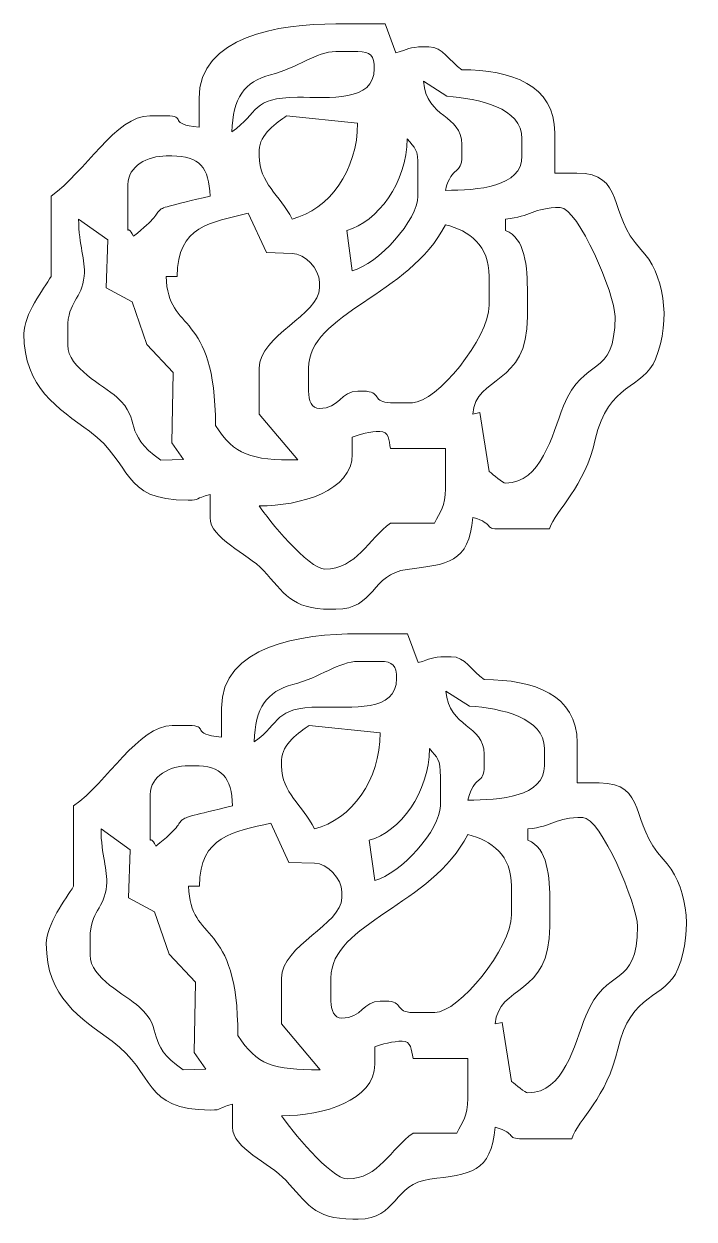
# Model space of a CAD drawing. Header units: millimetres. Extents: x -271 to 357, y -344 to 221.
# Drawn here: x -271 to 42, y -339 to 221 of the extents above; entities that cross this region are included whole.
import ezdxf

# ---------------------------------------------------------------- set-up
doc = ezdxf.new("R2010")
doc.units = ezdxf.units.MM
doc.header["$MEASUREMENT"] = 0
doc.layers.add('Camada 1', color=7, linetype='Continuous')

msp = doc.modelspace()

# ---------------------------------------------------------------- linework, layer by layer
at = {"layer": 'Camada 1', "color": 7, "lineweight": 9}
for points, knots in [([(-189.3313, 185.6736), (-189.3313, 185.6736), (-189.3313, 172.2446), (-189.3313, 172.2446), (-189.3313, 172.2446), (-204.4119, 173.5609), (-194.6711, 177.6156), (-204.6943, 177.6156), (-204.6943, 177.6156), (-204.6943, 177.6156), (-212.3754, 177.6156), (-212.3754, 177.6156), (-212.3754, 177.6156), (-228.1296, 177.6156), (-242.8714, 150.9671), (-258.4639, 140.0146), (-258.4639, 140.0146), (-258.4639, 140.0146), (-258.4639, 102.4143), (-258.4639, 102.4143), (-258.4639, 102.4143), (-262.2126, 96.5413), (-271.2663, 84.4135), (-271.2663, 75.5563), (-271.2663, 75.5563), (-271.2663, 50.2383), (-255.2565, 40.7522), (-240.5125, 29.927), (-240.5125, 29.927), (-219.9136, 14.804), (-226.5438, -2.3319), (-194.4524, -2.3319), (-194.4524, -2.3319), (-188.5873, -2.3319), (-191.4753, -1.4214), (-184.21, 0.354), (-184.21, 0.354), (-184.21, 0.354), (-184.21, -10.3891), (-184.21, -10.3891), (-184.21, -10.3891), (-184.21, -20.2634), (-167.0122, -26.9213), (-159.2221, -35.2074), (-159.2221, -35.2074), (-149.6096, -45.4322), (-146.2767, -53.3613), (-127.8799, -53.3613), (-127.8799, -53.3613), (-127.8799, -53.3613), (-125.32, -53.3613), (-125.32, -53.3613), (-125.32, -53.3613), (-107.0377, -53.3613), (-108.8465, -36.7896), (-91.915, -34.6852), (-91.915, -34.6852), (-73.2133, -32.3616), (-63.0049, -31.78), (-61.308, -10.3891), (-61.308, -10.3891), (-50.4391, -13.4337), (-56.829, -15.7603), (-48.5056, -15.7603), (-48.5056, -15.7603), (-48.5056, -15.7603), (-25.4614, -15.7603), (-25.4614, -15.7603), (-25.4614, -15.7603), (-22.2918, -6.5764), (-8.948, 3.5044), (-3.9567, 26.1401), (-3.9567, 26.1401), (1.9419, 52.8893), (18.5461, 49.6232), (24.2095, 63.7404), (24.2095, 63.7404), (31.771, 82.5901), (28.0156, 103.8867), (17.3296, 115.0705), (17.3296, 115.0705), (1.4426, 131.6978), (10.2096, 150.7584), (-12.659, 150.7584), (-12.659, 150.7584), (-12.659, 150.7584), (-22.9008, 150.7584), (-22.9008, 150.7584), (-22.9008, 150.7584), (-22.9008, 150.7584), (-22.9008, 169.5586), (-22.9008, 169.5586), (-22.9008, 169.5586), (-22.9008, 192.077), (-43.303, 199.1026), (-66.4292, 199.1026), (-66.4292, 199.1026), (-72.1631, 203.13), (-75.4247, 209.8457), (-81.7915, 209.8457), (-81.7915, 209.8457), (-81.7915, 209.8457), (-84.3521, 209.8457), (-84.3521, 209.8457), (-84.3521, 209.8457), (-91.2676, 209.8457), (-91.4121, 208.5627), (-97.2452, 207.1164), (-97.2452, 207.1164), (-97.2452, 207.1164), (-102.2759, 220.5887), (-102.2759, 220.5887), (-102.2759, 220.5887), (-102.2759, 220.5887), (-125.32, 220.5887), (-125.32, 220.5887), (-125.32, 220.5887), (-151.9257, 220.5887), (-189.3313, 214.9587), (-189.3313, 185.6736)], [0, 0, 0, 0, 0.03333333, 0.03333333, 0.03333333, 0.03333333, 0.06666667, 0.06666667, 0.06666667, 0.06666667, 0.1, 0.1, 0.1, 0.1, 0.13333333, 0.13333333, 0.13333333, 0.13333333, 0.16666667, 0.16666667, 0.16666667, 0.16666667, 0.2, 0.2, 0.2, 0.2, 0.23333333, 0.23333333, 0.23333333, 0.23333333, 0.26666667, 0.26666667, 0.26666667, 0.26666667, 0.3, 0.3, 0.3, 0.3, 0.33333333, 0.33333333, 0.33333333, 0.33333333, 0.36666667, 0.36666667, 0.36666667, 0.36666667, 0.4, 0.4, 0.4, 0.4, 0.43333333, 0.43333333, 0.43333333, 0.43333333, 0.46666667, 0.46666667, 0.46666667, 0.46666667, 0.5, 0.5, 0.5, 0.5, 0.53333333, 0.53333333, 0.53333333, 0.53333333, 0.56666667, 0.56666667, 0.56666667, 0.56666667, 0.6, 0.6, 0.6, 0.6, 0.63333333, 0.63333333, 0.63333333, 0.63333333, 0.66666667, 0.66666667, 0.66666667, 0.66666667, 0.7, 0.7, 0.7, 0.7, 0.73333333, 0.73333333, 0.73333333, 0.73333333, 0.76666667, 0.76666667, 0.76666667, 0.76666667, 0.8, 0.8, 0.8, 0.8, 0.83333333, 0.83333333, 0.83333333, 0.83333333, 0.86666667, 0.86666667, 0.86666667, 0.86666667, 0.9, 0.9, 0.9, 0.9, 0.93333333, 0.93333333, 0.93333333, 0.93333333, 0.96666667, 0.96666667, 0.96666667, 0.96666667, 1, 1, 1, 1]), ([(-173.9682, 170.0397), (-161.2268, 178.9891), (-164.9357, 186.1637), (-143.3511, 186.2673), (-143.3511, 186.2673), (-128.3429, 186.3396), (-107.3963, 183.847), (-107.3963, 199.583), (-107.3963, 199.583), (-107.3963, 205.7717), (-109.1782, 207.6408), (-115.0775, 207.6408), (-115.0775, 207.6408), (-115.0775, 207.6408), (-125.32, 207.6408), (-125.32, 207.6408), (-125.32, 207.6408), (-134.3699, 207.6408), (-143.3068, 199.9841), (-155.914, 196.76), (-155.914, 196.76), (-168.1234, 193.6361), (-173.6322, 185.8669), (-173.9682, 170.0397)], [0, 0, 0, 0, 0.16666667, 0.16666667, 0.16666667, 0.16666667, 0.33333333, 0.33333333, 0.33333333, 0.33333333, 0.5, 0.5, 0.5, 0.5, 0.66666667, 0.66666667, 0.66666667, 0.66666667, 0.83333333, 0.83333333, 0.83333333, 0.83333333, 1, 1, 1, 1]), ([(-66.4292, 164.1866), (-66.4292, 164.1866), (-66.4292, 158.8156), (-66.4292, 158.8156), (-66.4292, 158.8156), (-66.4292, 149.4816), (-70.9691, 155.0416), (-74.1104, 142.7006), (-74.1104, 142.7006), (-59.1038, 142.7006), (-38.2638, 144.1783), (-38.2638, 158.8156), (-38.2638, 158.8156), (-38.2638, 158.8156), (-38.2638, 166.8726), (-38.2638, 166.8726), (-38.2638, 166.8726), (-38.2638, 181.356), (-58.5565, 185.6736), (-73.3447, 186.7119), (-73.3447, 186.7119), (-73.3447, 186.7119), (-84.3521, 193.7306), (-84.3521, 193.7306), (-84.3521, 193.7306), (-82.9593, 176.1722), (-66.4292, 178.3283), (-66.4292, 164.1866)], [0, 0, 0, 0, 0.14285714, 0.14285714, 0.14285714, 0.14285714, 0.28571429, 0.28571429, 0.28571429, 0.28571429, 0.42857143, 0.42857143, 0.42857143, 0.42857143, 0.57142857, 0.57142857, 0.57142857, 0.57142857, 0.71428571, 0.71428571, 0.71428571, 0.71428571, 0.85714286, 0.85714286, 0.85714286, 0.85714286, 1, 1, 1, 1]), ([(-161.1658, 161.5014), (-161.1658, 161.5014), (-161.1658, 158.8156), (-161.1658, 158.8156), (-161.1658, 158.8156), (-161.1658, 145.8997), (-151.5911, 140.7455), (-145.8035, 129.2715), (-145.8035, 129.2715), (-128.512, 133.4976), (-115.0775, 152.2194), (-115.1493, 174.1957), (-115.1493, 174.1957), (-115.1493, 174.1957), (-148.3642, 177.6156), (-148.3642, 177.6156), (-148.3642, 177.6156), (-152.83, 174.4791), (-161.1658, 168.9244), (-161.1658, 161.5014)], [0, 0, 0, 0, 0.2, 0.2, 0.2, 0.2, 0.4, 0.4, 0.4, 0.4, 0.6, 0.6, 0.6, 0.6, 0.8, 0.8, 0.8, 0.8, 1, 1, 1, 1]), ([(-120.1987, 123.9003), (-120.1987, 123.9003), (-117.638, 105.0995), (-117.638, 105.0995), (-117.638, 105.0995), (-105.589, 108.0442), (-86.9128, 128.9655), (-86.9128, 140.0146), (-86.9128, 140.0146), (-86.9128, 140.0146), (-86.9128, 153.4436), (-86.9128, 153.4436), (-86.9128, 153.4436), (-86.9128, 162.2065), (-88.2366, 162.2903), (-92.0334, 166.8726), (-92.0334, 166.8726), (-92.0334, 146.2779), (-105.891, 127.908), (-120.1987, 123.9003)], [0, 0, 0, 0, 0.2, 0.2, 0.2, 0.2, 0.4, 0.4, 0.4, 0.4, 0.6, 0.6, 0.6, 0.6, 0.8, 0.8, 0.8, 0.8, 1, 1, 1, 1]), ([(-222.6172, 145.3866), (-222.6172, 145.3866), (-222.6172, 129.2715), (-222.6172, 129.2715), (-222.6172, 129.2715), (-222.6172, 119.0027), (-223.4033, 128.294), (-220.0567, 121.2143), (-220.0567, 121.2143), (-198.7268, 137.6073), (-220.5371, 131.1375), (-184.21, 140.0146), (-184.21, 140.0146), (-184.4952, 153.4345), (-189.2007, 158.8156), (-202.1337, 158.8156), (-202.1337, 158.8156), (-202.1337, 158.8156), (-204.6943, 158.8156), (-204.6943, 158.8156), (-204.6943, 158.8156), (-213.3227, 158.8156), (-222.6172, 154.0695), (-222.6172, 145.3866)], [0, 0, 0, 0, 0.16666667, 0.16666667, 0.16666667, 0.16666667, 0.33333333, 0.33333333, 0.33333333, 0.33333333, 0.5, 0.5, 0.5, 0.5, 0.66666667, 0.66666667, 0.66666667, 0.66666667, 0.83333333, 0.83333333, 0.83333333, 0.83333333, 1, 1, 1, 1]), ([(-45.9449, 129.2715), (-45.9449, 129.2715), (-45.9449, 123.9003), (-45.9449, 123.9003), (-45.9449, 123.9003), (-36.7199, 120.3974), (-35.7032, 107.1253), (-35.7032, 94.3563), (-35.7032, 94.3563), (-35.7032, 94.3563), (-35.7032, 83.6133), (-35.7032, 83.6133), (-35.7032, 83.6133), (-35.7032, 50.6958), (-59.8447, 56.402), (-61.308, 37.9552), (-61.308, 37.9552), (-61.308, 37.9552), (-57.949, 38.7179), (-57.949, 38.7179), (-57.949, 38.7179), (-57.949, 38.7179), (-53.6267, 11.0971), (-53.6267, 11.0971), (-53.6267, 11.0971), (-51.5649, 9.5942), (-47.305, 5.726), (-45.9449, 5.726), (-45.9449, 5.726), (-29.0286, 5.726), (-24.4474, 27.8865), (-18.8668, 41.7808), (-18.8668, 41.7808), (-9.3167, 65.5593), (5.264, 54.1044), (5.264, 83.6133), (5.264, 83.6133), (5.264, 93.9429), (-11.9753, 134.6434), (-20.3409, 134.6434), (-20.3409, 134.6434), (-33.2833, 134.6434), (-33.9416, 130.3198), (-45.9449, 129.2715)], [0, 0, 0, 0, 0.09090909, 0.09090909, 0.09090909, 0.09090909, 0.18181818, 0.18181818, 0.18181818, 0.18181818, 0.27272727, 0.27272727, 0.27272727, 0.27272727, 0.36363636, 0.36363636, 0.36363636, 0.36363636, 0.45454545, 0.45454545, 0.45454545, 0.45454545, 0.54545455, 0.54545455, 0.54545455, 0.54545455, 0.63636364, 0.63636364, 0.63636364, 0.63636364, 0.72727273, 0.72727273, 0.72727273, 0.72727273, 0.81818182, 0.81818182, 0.81818182, 0.81818182, 0.90909091, 0.90909091, 0.90909091, 0.90909091, 1, 1, 1, 1]), ([(-250.7826, 78.2421), (-250.7826, 78.2421), (-250.7826, 70.1843), (-250.7826, 70.1843), (-250.7826, 70.1843), (-250.7826, 59.4633), (-234.0399, 51.5715), (-227.8125, 45.9346), (-227.8125, 45.9346), (-215.4086, 34.7073), (-225.7745, 29.4778), (-207.2543, 16.469), (-207.2543, 16.469), (-207.2543, 16.469), (-196.6415, 16.7918), (-196.6415, 16.7918), (-196.6415, 16.7918), (-196.6415, 16.7918), (-202.1337, 24.5262), (-202.1337, 24.5262), (-202.1337, 24.5262), (-202.1337, 24.5262), (-201.4274, 57.4687), (-201.4274, 57.4687), (-201.4274, 57.4687), (-201.4274, 57.4687), (-213.7995, 70.5566), (-213.7995, 70.5566), (-213.7995, 70.5566), (-213.7995, 70.5566), (-220.5981, 90.4676), (-220.5981, 90.4676), (-220.5981, 90.4676), (-220.5981, 90.4676), (-232.8591, 97.0423), (-232.8591, 97.0423), (-232.8591, 97.0423), (-232.8591, 97.0423), (-231.9975, 119.5198), (-231.9975, 119.5198), (-231.9975, 119.5198), (-231.9975, 119.5198), (-245.6615, 129.2715), (-245.6615, 129.2715), (-245.6615, 129.2715), (-245.6615, 116.7341), (-242.4004, 110.4729), (-243.0768, 102.5924), (-243.0768, 102.5924), (-244.0023, 91.8121), (-250.7826, 90.8733), (-250.7826, 78.2421)], [0, 0, 0, 0, 0.07692308, 0.07692308, 0.07692308, 0.07692308, 0.15384615, 0.15384615, 0.15384615, 0.15384615, 0.23076923, 0.23076923, 0.23076923, 0.23076923, 0.30769231, 0.30769231, 0.30769231, 0.30769231, 0.38461538, 0.38461538, 0.38461538, 0.38461538, 0.46153846, 0.46153846, 0.46153846, 0.46153846, 0.53846154, 0.53846154, 0.53846154, 0.53846154, 0.61538462, 0.61538462, 0.61538462, 0.61538462, 0.69230769, 0.69230769, 0.69230769, 0.69230769, 0.76923077, 0.76923077, 0.76923077, 0.76923077, 0.84615385, 0.84615385, 0.84615385, 0.84615385, 0.92307692, 0.92307692, 0.92307692, 0.92307692, 1, 1, 1, 1]), ([(-199.573, 102.4143), (-199.573, 102.4143), (-204.6943, 102.4143), (-204.6943, 102.4143), (-204.6943, 102.4143), (-204.1143, 75.123), (-181.65, 87.6468), (-181.65, 32.5832), (-181.65, 32.5832), (-172.8127, 18.74), (-165.1388, 16.469), (-143.1862, 16.5162), (-143.1862, 16.5162), (-143.1862, 16.5162), (-161.1658, 37.9552), (-161.1658, 37.9552), (-161.1658, 37.9552), (-161.1658, 37.9552), (-161.1658, 59.4412), (-161.1658, 59.4412), (-161.1658, 59.4412), (-161.1658, 74.8283), (-133.0011, 84.4302), (-133.0011, 97.0423), (-133.0011, 97.0423), (-133.0011, 97.0423), (-133.0011, 99.7283), (-133.0011, 99.7283), (-133.0011, 99.7283), (-133.0011, 105.9909), (-139.8331, 113.1573), (-145.8035, 113.1573), (-145.8035, 113.1573), (-145.8035, 113.1573), (-157.833, 113.5433), (-157.833, 113.5433), (-157.833, 113.5433), (-157.833, 113.5433), (-166.2871, 131.9575), (-166.2871, 131.9575), (-166.2871, 131.9575), (-183.522, 127.7458), (-199.573, 126.1471), (-199.573, 102.4143)], [0, 0, 0, 0, 0.09090909, 0.09090909, 0.09090909, 0.09090909, 0.18181818, 0.18181818, 0.18181818, 0.18181818, 0.27272727, 0.27272727, 0.27272727, 0.27272727, 0.36363636, 0.36363636, 0.36363636, 0.36363636, 0.45454545, 0.45454545, 0.45454545, 0.45454545, 0.54545455, 0.54545455, 0.54545455, 0.54545455, 0.63636364, 0.63636364, 0.63636364, 0.63636364, 0.72727273, 0.72727273, 0.72727273, 0.72727273, 0.81818182, 0.81818182, 0.81818182, 0.81818182, 0.90909091, 0.90909091, 0.90909091, 0.90909091, 1, 1, 1, 1]), ([(-138.1217, 59.4412), (-138.1217, 59.4412), (-138.1217, 48.6982), (-138.1217, 48.6982), (-138.1217, 48.6982), (-138.1217, 44.3024), (-136.5887, 40.641), (-133.0011, 40.641), (-133.0011, 40.641), (-123.5621, 40.641), (-122.988, 48.6982), (-115.0775, 48.6982), (-115.0775, 48.6982), (-115.0775, 48.6982), (-112.5176, 48.6982), (-112.5176, 48.6982), (-112.5176, 48.6982), (-103.6222, 48.6982), (-108.6099, 43.327), (-99.7152, 43.327), (-99.7152, 43.327), (-99.7152, 43.327), (-89.4735, 43.327), (-89.4735, 43.327), (-89.4735, 43.327), (-78.4259, 43.327), (-53.6267, 73.3994), (-53.6267, 88.9853), (-53.6267, 88.9853), (-53.6267, 88.9853), (-53.6267, 102.4143), (-53.6267, 102.4143), (-53.6267, 102.4143), (-53.6267, 116.8612), (-62.7959, 123.8211), (-74.1104, 126.5863), (-74.1104, 126.5863), (-90.8713, 93.3591), (-138.1217, 85.2943), (-138.1217, 59.4412)], [0, 0, 0, 0, 0.1, 0.1, 0.1, 0.1, 0.2, 0.2, 0.2, 0.2, 0.3, 0.3, 0.3, 0.3, 0.4, 0.4, 0.4, 0.4, 0.5, 0.5, 0.5, 0.5, 0.6, 0.6, 0.6, 0.6, 0.7, 0.7, 0.7, 0.7, 0.8, 0.8, 0.8, 0.8, 0.9, 0.9, 0.9, 0.9, 1, 1, 1, 1]), ([(-117.638, 27.212), (-117.638, 27.212), (-117.638, 19.155), (-117.638, 19.155), (-117.638, 19.155), (-117.638, 2.1583), (-141.7441, -5.0171), (-161.1658, -5.0171), (-161.1658, -5.0171), (-157.2711, -11.1184), (-138.0128, -34.5611), (-130.4404, -34.5611), (-130.4404, -34.5611), (-115.748, -34.5611), (-110.118, -20.3823), (-99.7152, -13.0751), (-99.7152, -13.0751), (-99.7152, -13.0751), (-79.2316, -13.0751), (-79.2316, -13.0751), (-79.2316, -13.0751), (-76.5694, -7.7982), (-74.1104, -5.1549), (-74.1104, 3.04), (-74.1104, 3.04), (-74.1104, 3.04), (-74.1104, 21.8402), (-74.1104, 21.8402), (-74.1104, 21.8402), (-74.1104, 21.8402), (-99.7152, 21.8402), (-99.7152, 21.8402), (-99.7152, 21.8402), (-100.6348, 25.8707), (-100.2776, 29.898), (-104.8358, 29.898), (-104.8358, 29.898), (-108.8698, 29.898), (-114.539, 28.4743), (-117.638, 27.212)], [0, 0, 0, 0, 0.1, 0.1, 0.1, 0.1, 0.2, 0.2, 0.2, 0.2, 0.3, 0.3, 0.3, 0.3, 0.4, 0.4, 0.4, 0.4, 0.5, 0.5, 0.5, 0.5, 0.6, 0.6, 0.6, 0.6, 0.7, 0.7, 0.7, 0.7, 0.8, 0.8, 0.8, 0.8, 0.9, 0.9, 0.9, 0.9, 1, 1, 1, 1]), ([(-178.8588, -99.7068), (-178.8588, -99.7068), (-178.8588, -113.1358), (-178.8588, -113.1358), (-178.8588, -113.1358), (-193.9394, -111.8195), (-184.1986, -107.7648), (-194.2218, -107.7648), (-194.2218, -107.7648), (-194.2218, -107.7648), (-201.9029, -107.7648), (-201.9029, -107.7648), (-201.9029, -107.7648), (-217.6571, -107.7648), (-232.3989, -134.4133), (-247.9914, -145.3658), (-247.9914, -145.3658), (-247.9914, -145.3658), (-247.9914, -182.9661), (-247.9914, -182.9661), (-247.9914, -182.9661), (-251.7401, -188.8391), (-260.7938, -200.9669), (-260.7938, -209.8241), (-260.7938, -209.8241), (-260.7938, -235.1421), (-244.784, -244.6282), (-230.04, -255.4534), (-230.04, -255.4534), (-209.4411, -270.5764), (-216.0713, -287.7123), (-183.9799, -287.7123), (-183.9799, -287.7123), (-178.1148, -287.7123), (-181.0028, -286.8018), (-173.7375, -285.0264), (-173.7375, -285.0264), (-173.7375, -285.0264), (-173.7375, -295.7695), (-173.7375, -295.7695), (-173.7375, -295.7695), (-173.7375, -305.6438), (-156.5397, -312.3017), (-148.7496, -320.5878), (-148.7496, -320.5878), (-139.1371, -330.8126), (-135.8042, -338.7417), (-117.4074, -338.7417), (-117.4074, -338.7417), (-117.4074, -338.7417), (-114.8475, -338.7417), (-114.8475, -338.7417), (-114.8475, -338.7417), (-96.5652, -338.7417), (-98.374, -322.17), (-81.4425, -320.0656), (-81.4425, -320.0656), (-62.7408, -317.742), (-52.5324, -317.1604), (-50.8355, -295.7695), (-50.8355, -295.7695), (-39.9666, -298.8141), (-46.3565, -301.1407), (-38.0331, -301.1407), (-38.0331, -301.1407), (-38.0331, -301.1407), (-14.9889, -301.1407), (-14.9889, -301.1407), (-14.9889, -301.1407), (-11.8193, -291.9568), (1.5245, -281.876), (6.5158, -259.2403), (6.5158, -259.2403), (12.4144, -232.4911), (29.0186, -235.7572), (34.682, -221.64), (34.682, -221.64), (42.2435, -202.7903), (38.4881, -181.4937), (27.8021, -170.3099), (27.8021, -170.3099), (11.9151, -153.6826), (20.6821, -134.622), (-2.1865, -134.622), (-2.1865, -134.622), (-2.1865, -134.622), (-12.4283, -134.622), (-12.4283, -134.622), (-12.4283, -134.622), (-12.4283, -134.622), (-12.4283, -115.8218), (-12.4283, -115.8218), (-12.4283, -115.8218), (-12.4283, -93.3034), (-32.8305, -86.2778), (-55.9567, -86.2778), (-55.9567, -86.2778), (-61.6906, -82.2504), (-64.9522, -75.5347), (-71.319, -75.5347), (-71.319, -75.5347), (-71.319, -75.5347), (-73.8796, -75.5347), (-73.8796, -75.5347), (-73.8796, -75.5347), (-80.7951, -75.5347), (-80.9396, -76.8177), (-86.7727, -78.264), (-86.7727, -78.264), (-86.7727, -78.264), (-91.8034, -64.7917), (-91.8034, -64.7917), (-91.8034, -64.7917), (-91.8034, -64.7917), (-114.8475, -64.7917), (-114.8475, -64.7917), (-114.8475, -64.7917), (-141.4532, -64.7917), (-178.8588, -70.4217), (-178.8588, -99.7068)], [0, 0, 0, 0, 0.03333333, 0.03333333, 0.03333333, 0.03333333, 0.06666667, 0.06666667, 0.06666667, 0.06666667, 0.1, 0.1, 0.1, 0.1, 0.13333333, 0.13333333, 0.13333333, 0.13333333, 0.16666667, 0.16666667, 0.16666667, 0.16666667, 0.2, 0.2, 0.2, 0.2, 0.23333333, 0.23333333, 0.23333333, 0.23333333, 0.26666667, 0.26666667, 0.26666667, 0.26666667, 0.3, 0.3, 0.3, 0.3, 0.33333333, 0.33333333, 0.33333333, 0.33333333, 0.36666667, 0.36666667, 0.36666667, 0.36666667, 0.4, 0.4, 0.4, 0.4, 0.43333333, 0.43333333, 0.43333333, 0.43333333, 0.46666667, 0.46666667, 0.46666667, 0.46666667, 0.5, 0.5, 0.5, 0.5, 0.53333333, 0.53333333, 0.53333333, 0.53333333, 0.56666667, 0.56666667, 0.56666667, 0.56666667, 0.6, 0.6, 0.6, 0.6, 0.63333333, 0.63333333, 0.63333333, 0.63333333, 0.66666667, 0.66666667, 0.66666667, 0.66666667, 0.7, 0.7, 0.7, 0.7, 0.73333333, 0.73333333, 0.73333333, 0.73333333, 0.76666667, 0.76666667, 0.76666667, 0.76666667, 0.8, 0.8, 0.8, 0.8, 0.83333333, 0.83333333, 0.83333333, 0.83333333, 0.86666667, 0.86666667, 0.86666667, 0.86666667, 0.9, 0.9, 0.9, 0.9, 0.93333333, 0.93333333, 0.93333333, 0.93333333, 0.96666667, 0.96666667, 0.96666667, 0.96666667, 1, 1, 1, 1]), ([(-163.4957, -115.3407), (-150.7543, -106.3913), (-154.4632, -99.2167), (-132.8786, -99.1131), (-132.8786, -99.1131), (-117.8704, -99.0408), (-96.9238, -101.5334), (-96.9238, -85.7974), (-96.9238, -85.7974), (-96.9238, -79.6087), (-98.7057, -77.7396), (-104.605, -77.7396), (-104.605, -77.7396), (-104.605, -77.7396), (-114.8475, -77.7396), (-114.8475, -77.7396), (-114.8475, -77.7396), (-123.8974, -77.7396), (-132.8343, -85.3963), (-145.4415, -88.6204), (-145.4415, -88.6204), (-157.6509, -91.7443), (-163.1597, -99.5135), (-163.4957, -115.3407)], [0, 0, 0, 0, 0.16666667, 0.16666667, 0.16666667, 0.16666667, 0.33333333, 0.33333333, 0.33333333, 0.33333333, 0.5, 0.5, 0.5, 0.5, 0.66666667, 0.66666667, 0.66666667, 0.66666667, 0.83333333, 0.83333333, 0.83333333, 0.83333333, 1, 1, 1, 1]), ([(-55.9567, -121.1938), (-55.9567, -121.1938), (-55.9567, -126.5648), (-55.9567, -126.5648), (-55.9567, -126.5648), (-55.9567, -135.8988), (-60.4966, -130.3388), (-63.6379, -142.6798), (-63.6379, -142.6798), (-48.6313, -142.6798), (-27.7913, -141.2021), (-27.7913, -126.5648), (-27.7913, -126.5648), (-27.7913, -126.5648), (-27.7913, -118.5078), (-27.7913, -118.5078), (-27.7913, -118.5078), (-27.7913, -104.0244), (-48.084, -99.7068), (-62.8722, -98.6685), (-62.8722, -98.6685), (-62.8722, -98.6685), (-73.8796, -91.6498), (-73.8796, -91.6498), (-73.8796, -91.6498), (-72.4868, -109.2082), (-55.9567, -107.0521), (-55.9567, -121.1938)], [0, 0, 0, 0, 0.14285714, 0.14285714, 0.14285714, 0.14285714, 0.28571429, 0.28571429, 0.28571429, 0.28571429, 0.42857143, 0.42857143, 0.42857143, 0.42857143, 0.57142857, 0.57142857, 0.57142857, 0.57142857, 0.71428571, 0.71428571, 0.71428571, 0.71428571, 0.85714286, 0.85714286, 0.85714286, 0.85714286, 1, 1, 1, 1]), ([(-150.6933, -123.879), (-150.6933, -123.879), (-150.6933, -126.5648), (-150.6933, -126.5648), (-150.6933, -126.5648), (-150.6933, -139.4807), (-141.1186, -144.6349), (-135.331, -156.1089), (-135.331, -156.1089), (-118.0395, -151.8828), (-104.605, -133.161), (-104.6768, -111.1847), (-104.6768, -111.1847), (-104.6768, -111.1847), (-137.8917, -107.7648), (-137.8917, -107.7648), (-137.8917, -107.7648), (-142.3575, -110.9013), (-150.6933, -116.456), (-150.6933, -123.879)], [0, 0, 0, 0, 0.2, 0.2, 0.2, 0.2, 0.4, 0.4, 0.4, 0.4, 0.6, 0.6, 0.6, 0.6, 0.8, 0.8, 0.8, 0.8, 1, 1, 1, 1]), ([(-109.7262, -161.4801), (-109.7262, -161.4801), (-107.1655, -180.2809), (-107.1655, -180.2809), (-107.1655, -180.2809), (-95.1165, -177.3362), (-76.4403, -156.4149), (-76.4403, -145.3658), (-76.4403, -145.3658), (-76.4403, -145.3658), (-76.4403, -131.9368), (-76.4403, -131.9368), (-76.4403, -131.9368), (-76.4403, -123.1739), (-77.7641, -123.0901), (-81.5609, -118.5078), (-81.5609, -118.5078), (-81.5609, -139.1025), (-95.4185, -157.4724), (-109.7262, -161.4801)], [0, 0, 0, 0, 0.2, 0.2, 0.2, 0.2, 0.4, 0.4, 0.4, 0.4, 0.6, 0.6, 0.6, 0.6, 0.8, 0.8, 0.8, 0.8, 1, 1, 1, 1]), ([(-212.1447, -139.9938), (-212.1447, -139.9938), (-212.1447, -156.1089), (-212.1447, -156.1089), (-212.1447, -156.1089), (-212.1447, -166.3777), (-212.9308, -157.0864), (-209.5842, -164.1661), (-209.5842, -164.1661), (-188.2543, -147.7731), (-210.0646, -154.2429), (-173.7375, -145.3658), (-173.7375, -145.3658), (-174.0227, -131.9459), (-178.7282, -126.5648), (-191.6612, -126.5648), (-191.6612, -126.5648), (-191.6612, -126.5648), (-194.2218, -126.5648), (-194.2218, -126.5648), (-194.2218, -126.5648), (-202.8502, -126.5648), (-212.1447, -131.3109), (-212.1447, -139.9938)], [0, 0, 0, 0, 0.16666667, 0.16666667, 0.16666667, 0.16666667, 0.33333333, 0.33333333, 0.33333333, 0.33333333, 0.5, 0.5, 0.5, 0.5, 0.66666667, 0.66666667, 0.66666667, 0.66666667, 0.83333333, 0.83333333, 0.83333333, 0.83333333, 1, 1, 1, 1]), ([(-35.4724, -156.1089), (-35.4724, -156.1089), (-35.4724, -161.4801), (-35.4724, -161.4801), (-35.4724, -161.4801), (-26.2474, -164.983), (-25.2307, -178.2551), (-25.2307, -191.0241), (-25.2307, -191.0241), (-25.2307, -191.0241), (-25.2307, -201.7671), (-25.2307, -201.7671), (-25.2307, -201.7671), (-25.2307, -234.6846), (-49.3722, -228.9784), (-50.8355, -247.4252), (-50.8355, -247.4252), (-50.8355, -247.4252), (-47.4765, -246.6625), (-47.4765, -246.6625), (-47.4765, -246.6625), (-47.4765, -246.6625), (-43.1542, -274.2833), (-43.1542, -274.2833), (-43.1542, -274.2833), (-41.0924, -275.7862), (-36.8325, -279.6544), (-35.4724, -279.6544), (-35.4724, -279.6544), (-18.5561, -279.6544), (-13.9749, -257.4939), (-8.3943, -243.5996), (-8.3943, -243.5996), (1.1558, -219.8211), (15.7365, -231.276), (15.7365, -201.7671), (15.7365, -201.7671), (15.7365, -191.4375), (-1.5028, -150.737), (-9.8684, -150.737), (-9.8684, -150.737), (-22.8108, -150.737), (-23.4691, -155.0606), (-35.4724, -156.1089)], [0, 0, 0, 0, 0.09090909, 0.09090909, 0.09090909, 0.09090909, 0.18181818, 0.18181818, 0.18181818, 0.18181818, 0.27272727, 0.27272727, 0.27272727, 0.27272727, 0.36363636, 0.36363636, 0.36363636, 0.36363636, 0.45454545, 0.45454545, 0.45454545, 0.45454545, 0.54545455, 0.54545455, 0.54545455, 0.54545455, 0.63636364, 0.63636364, 0.63636364, 0.63636364, 0.72727273, 0.72727273, 0.72727273, 0.72727273, 0.81818182, 0.81818182, 0.81818182, 0.81818182, 0.90909091, 0.90909091, 0.90909091, 0.90909091, 1, 1, 1, 1]), ([(-240.3101, -207.1383), (-240.3101, -207.1383), (-240.3101, -215.1961), (-240.3101, -215.1961), (-240.3101, -215.1961), (-240.3101, -225.9171), (-223.5674, -233.8089), (-217.34, -239.4458), (-217.34, -239.4458), (-204.9361, -250.6731), (-215.302, -255.9026), (-196.7818, -268.9114), (-196.7818, -268.9114), (-196.7818, -268.9114), (-186.169, -268.5886), (-186.169, -268.5886), (-186.169, -268.5886), (-186.169, -268.5886), (-191.6612, -260.8542), (-191.6612, -260.8542), (-191.6612, -260.8542), (-191.6612, -260.8542), (-190.9549, -227.9117), (-190.9549, -227.9117), (-190.9549, -227.9117), (-190.9549, -227.9117), (-203.327, -214.8238), (-203.327, -214.8238), (-203.327, -214.8238), (-203.327, -214.8238), (-210.1256, -194.9128), (-210.1256, -194.9128), (-210.1256, -194.9128), (-210.1256, -194.9128), (-222.3866, -188.3381), (-222.3866, -188.3381), (-222.3866, -188.3381), (-222.3866, -188.3381), (-221.525, -165.8606), (-221.525, -165.8606), (-221.525, -165.8606), (-221.525, -165.8606), (-235.189, -156.1089), (-235.189, -156.1089), (-235.189, -156.1089), (-235.189, -168.6463), (-231.9279, -174.9075), (-232.6043, -182.788), (-232.6043, -182.788), (-233.5298, -193.5683), (-240.3101, -194.5071), (-240.3101, -207.1383)], [0, 0, 0, 0, 0.07692308, 0.07692308, 0.07692308, 0.07692308, 0.15384615, 0.15384615, 0.15384615, 0.15384615, 0.23076923, 0.23076923, 0.23076923, 0.23076923, 0.30769231, 0.30769231, 0.30769231, 0.30769231, 0.38461538, 0.38461538, 0.38461538, 0.38461538, 0.46153846, 0.46153846, 0.46153846, 0.46153846, 0.53846154, 0.53846154, 0.53846154, 0.53846154, 0.61538462, 0.61538462, 0.61538462, 0.61538462, 0.69230769, 0.69230769, 0.69230769, 0.69230769, 0.76923077, 0.76923077, 0.76923077, 0.76923077, 0.84615385, 0.84615385, 0.84615385, 0.84615385, 0.92307692, 0.92307692, 0.92307692, 0.92307692, 1, 1, 1, 1]), ([(-189.1005, -182.9661), (-189.1005, -182.9661), (-194.2218, -182.9661), (-194.2218, -182.9661), (-194.2218, -182.9661), (-193.6418, -210.2574), (-171.1775, -197.7336), (-171.1775, -252.7972), (-171.1775, -252.7972), (-162.3402, -266.6404), (-154.6663, -268.9114), (-132.7137, -268.8642), (-132.7137, -268.8642), (-132.7137, -268.8642), (-150.6933, -247.4252), (-150.6933, -247.4252), (-150.6933, -247.4252), (-150.6933, -247.4252), (-150.6933, -225.9392), (-150.6933, -225.9392), (-150.6933, -225.9392), (-150.6933, -210.5521), (-122.5286, -200.9502), (-122.5286, -188.3381), (-122.5286, -188.3381), (-122.5286, -188.3381), (-122.5286, -185.6521), (-122.5286, -185.6521), (-122.5286, -185.6521), (-122.5286, -179.3895), (-129.3606, -172.2231), (-135.331, -172.2231), (-135.331, -172.2231), (-135.331, -172.2231), (-147.3605, -171.8371), (-147.3605, -171.8371), (-147.3605, -171.8371), (-147.3605, -171.8371), (-155.8146, -153.4229), (-155.8146, -153.4229), (-155.8146, -153.4229), (-173.0495, -157.6346), (-189.1005, -159.2333), (-189.1005, -182.9661)], [0, 0, 0, 0, 0.09090909, 0.09090909, 0.09090909, 0.09090909, 0.18181818, 0.18181818, 0.18181818, 0.18181818, 0.27272727, 0.27272727, 0.27272727, 0.27272727, 0.36363636, 0.36363636, 0.36363636, 0.36363636, 0.45454545, 0.45454545, 0.45454545, 0.45454545, 0.54545455, 0.54545455, 0.54545455, 0.54545455, 0.63636364, 0.63636364, 0.63636364, 0.63636364, 0.72727273, 0.72727273, 0.72727273, 0.72727273, 0.81818182, 0.81818182, 0.81818182, 0.81818182, 0.90909091, 0.90909091, 0.90909091, 0.90909091, 1, 1, 1, 1]), ([(-127.6492, -225.9392), (-127.6492, -225.9392), (-127.6492, -236.6822), (-127.6492, -236.6822), (-127.6492, -236.6822), (-127.6492, -241.078), (-126.1162, -244.7394), (-122.5286, -244.7394), (-122.5286, -244.7394), (-113.0896, -244.7394), (-112.5155, -236.6822), (-104.605, -236.6822), (-104.605, -236.6822), (-104.605, -236.6822), (-102.0451, -236.6822), (-102.0451, -236.6822), (-102.0451, -236.6822), (-93.1497, -236.6822), (-98.1374, -242.0534), (-89.2427, -242.0534), (-89.2427, -242.0534), (-89.2427, -242.0534), (-79.001, -242.0534), (-79.001, -242.0534), (-79.001, -242.0534), (-67.9534, -242.0534), (-43.1542, -211.981), (-43.1542, -196.3951), (-43.1542, -196.3951), (-43.1542, -196.3951), (-43.1542, -182.9661), (-43.1542, -182.9661), (-43.1542, -182.9661), (-43.1542, -168.5192), (-52.3234, -161.5593), (-63.6379, -158.7941), (-63.6379, -158.7941), (-80.3988, -192.0213), (-127.6492, -200.0861), (-127.6492, -225.9392)], [0, 0, 0, 0, 0.1, 0.1, 0.1, 0.1, 0.2, 0.2, 0.2, 0.2, 0.3, 0.3, 0.3, 0.3, 0.4, 0.4, 0.4, 0.4, 0.5, 0.5, 0.5, 0.5, 0.6, 0.6, 0.6, 0.6, 0.7, 0.7, 0.7, 0.7, 0.8, 0.8, 0.8, 0.8, 0.9, 0.9, 0.9, 0.9, 1, 1, 1, 1]), ([(-107.1655, -258.1684), (-107.1655, -258.1684), (-107.1655, -266.2254), (-107.1655, -266.2254), (-107.1655, -266.2254), (-107.1655, -283.2221), (-131.2716, -290.3975), (-150.6933, -290.3975), (-150.6933, -290.3975), (-146.7986, -296.4988), (-127.5403, -319.9415), (-119.9679, -319.9415), (-119.9679, -319.9415), (-105.2755, -319.9415), (-99.6455, -305.7627), (-89.2427, -298.4555), (-89.2427, -298.4555), (-89.2427, -298.4555), (-68.7591, -298.4555), (-68.7591, -298.4555), (-68.7591, -298.4555), (-66.0969, -293.1786), (-63.6379, -290.5353), (-63.6379, -282.3404), (-63.6379, -282.3404), (-63.6379, -282.3404), (-63.6379, -263.5402), (-63.6379, -263.5402), (-63.6379, -263.5402), (-63.6379, -263.5402), (-89.2427, -263.5402), (-89.2427, -263.5402), (-89.2427, -263.5402), (-90.1623, -259.5097), (-89.8051, -255.4824), (-94.3633, -255.4824), (-94.3633, -255.4824), (-98.3973, -255.4824), (-104.0665, -256.9061), (-107.1655, -258.1684)], [0, 0, 0, 0, 0.1, 0.1, 0.1, 0.1, 0.2, 0.2, 0.2, 0.2, 0.3, 0.3, 0.3, 0.3, 0.4, 0.4, 0.4, 0.4, 0.5, 0.5, 0.5, 0.5, 0.6, 0.6, 0.6, 0.6, 0.7, 0.7, 0.7, 0.7, 0.8, 0.8, 0.8, 0.8, 0.9, 0.9, 0.9, 0.9, 1, 1, 1, 1])]:
    msp.add_open_spline(points, degree=3, knots=knots, dxfattribs=at)

doc.saveas('drawing.dxf')
